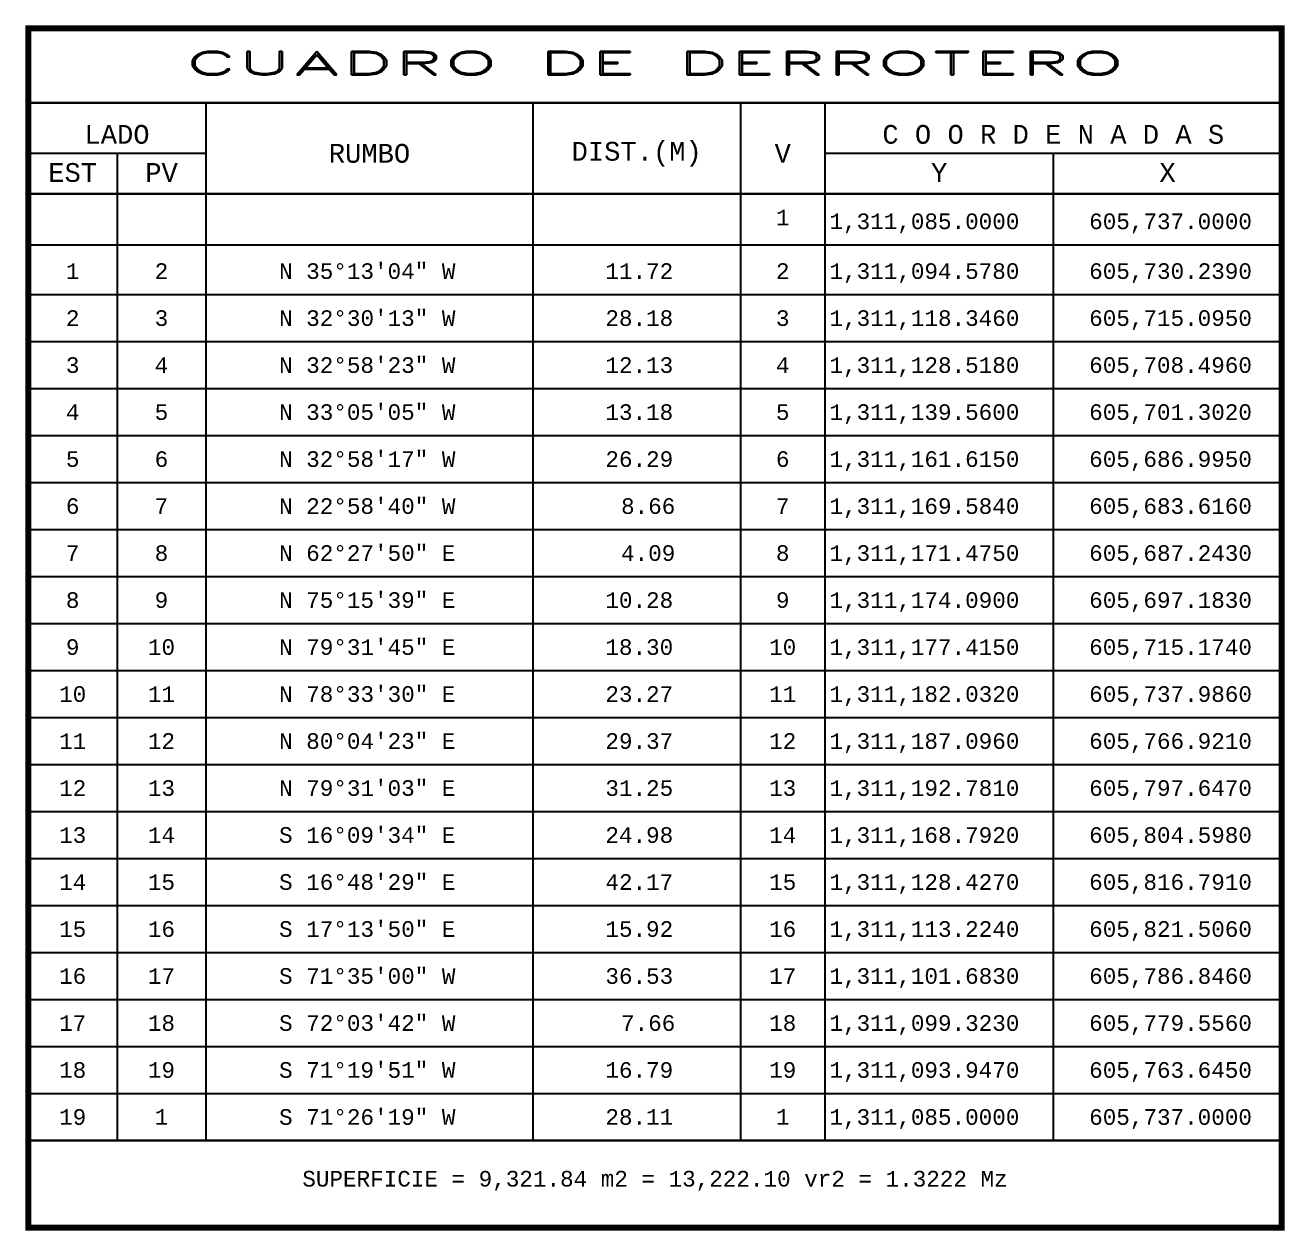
# Model space of a CAD drawing. Header units: millimetres. Extents: x 603916 to 1211550, y 1309898 to 2622648.
# Drawn here: x 604313.7 to 604406.4, y 1311097 to 1311185.8 of the extents above; entities that cross this region are included whole.
import ezdxf
from ezdxf.enums import TextEntityAlignment as Align

# ---------------------------------------------------------------- set-up
doc = ezdxf.new("R2010")
doc.units = ezdxf.units.MM
for name, color, linetype in [('CVL_CUADCON', 1, 'Continuous'), ('CVL_CUADCON_LIN', 8, 'Continuous'), ('CVL_CUADCON_TIT', 1, 'Continuous'), ('CVL_CUADCON_TX', 2, 'Continuous')]:
    doc.layers.add(name, color=color, linetype=linetype)
doc.styles.add('HUECA1', font='HUECA1.shx')
doc.styles.add('MONOTXT4', font='MONOTXT4.shx')

msp = doc.modelspace()

# ---------------------------------------------------------------- linework, layer by layer
at = {"layer": 'CVL_CUADCON', "color": 18, "linetype": 'Continuous', "lineweight": 30, "true_color": 0x000000}
for p, q in [((604327.006, 1311180.047), (604327.006, 1311103.669)), ((604351.068, 1311180.047), (604351.068, 1311103.669)), ((604366.335, 1311180.047), (604366.335, 1311103.669)), ((604372.544, 1311180.047), (604372.544, 1311103.669)), ((604320.471, 1311176.325), (604320.471, 1311103.669)), ((604389.343, 1311176.325), (604389.343, 1311103.669))]:
    msp.add_line(p, q, dxfattribs=at)
at = {"layer": 'CVL_CUADCON', "color": 1, "linetype": 'Continuous', "lineweight": 30, "const_width": 0.461, "flags": 128}
msp.add_lwpolyline([(604313.946, 1311185.522), (604406.143, 1311185.522), (604406.143, 1311097.251), (604313.946, 1311097.251)], close=True, dxfattribs=at)
at = {"layer": 'CVL_CUADCON', "color": 18, "linetype": 'Continuous', "lineweight": 30, "true_color": 0x000000, "const_width": 0.173, "flags": 128}
for points in [[(604313.946, 1311180.047), (604406.143, 1311180.047)], [(604313.946, 1311173.339), (604406.143, 1311173.339)], [(604313.946, 1311103.669), (604406.143, 1311103.669)]]:
    msp.add_lwpolyline(points, dxfattribs=at)
at = {"layer": 'CVL_CUADCON_LIN', "color": 18, "linetype": 'Continuous', "lineweight": 30, "true_color": 0x000000}
for p, q in [((604313.946, 1311176.325), (604327.006, 1311176.325)), ((604372.544, 1311176.325), (604406.143, 1311176.325)), ((604313.946, 1311169.587), (604406.143, 1311169.587)), ((604313.946, 1311165.923), (604406.143, 1311165.923)), ((604313.946, 1311162.465), (604406.143, 1311162.465)), ((604313.946, 1311159.006), (604406.143, 1311159.006)), ((604313.946, 1311155.548), (604406.143, 1311155.548)), ((604313.946, 1311152.089), (604406.143, 1311152.089)), ((604313.946, 1311148.63), (604406.143, 1311148.63)), ((604313.946, 1311145.172), (604406.143, 1311145.172)), ((604313.946, 1311141.713), (604406.143, 1311141.713)), ((604313.946, 1311138.255), (604406.143, 1311138.255)), ((604313.946, 1311134.796), (604406.143, 1311134.796)), ((604313.946, 1311131.338), (604406.143, 1311131.338)), ((604313.946, 1311127.879), (604406.143, 1311127.879)), ((604313.946, 1311124.421), (604406.143, 1311124.421)), ((604313.946, 1311120.962), (604406.143, 1311120.962)), ((604313.946, 1311117.504), (604406.143, 1311117.504)), ((604313.946, 1311114.045), (604406.143, 1311114.045)), ((604313.946, 1311110.586), (604406.143, 1311110.586)), ((604313.946, 1311107.128), (604406.143, 1311107.128)), ((604313.946, 1311103.669), (604406.143, 1311103.669))]:
    msp.add_line(p, q, dxfattribs=at)

# ---------------------------------------------------------------- texts
at = {"layer": 'CVL_CUADCON_TIT', "color": 18, "lineweight": 30, "true_color": 0x000000, "style": 'HUECA1', "width": 2.039863}
msp.add_text('CUADRO DE DERROTERO', height=1.72927, dxfattribs=at).set_placement((604325.474, 1311182.098), (604394.614, 1311182.098), align=Align.FIT)
at = {"layer": 'CVL_CUADCON_TIT', "color": 18, "lineweight": 30, "true_color": 0x000000, "style": 'MONOTXT4'}
for s, height, p in [('LADO', 1.3834, (604320.471, 1311177.027)), ('C O O R D E N A D A S', 1.38342, (604389.342, 1311177.027)), ('EST', 1.3834, (604317.208, 1311174.219)), ('PV', 1.3834, (604323.745, 1311174.219)), ('Y', 1.383, (604380.949, 1311174.219)), ('X', 1.383, (604397.746, 1311174.219))]:
    msp.add_text(s, height=height, dxfattribs=at).set_placement(p, align=Align.CENTER)
for s, height, p in [('DIST.(M)', 1.3834, (604358.699, 1311176.322)), ('RUMBO', 1.3834, (604339.043, 1311176.322)), ('V', 1.383, (604369.444, 1311176.322))]:
    msp.add_text(s, height=height, dxfattribs=at).set_placement(p, align=Align.MIDDLE)
at = {"layer": 'CVL_CUADCON_TX', "color": 18, "lineweight": 30, "true_color": 0x000000, "style": 'MONOTXT4'}
for s, height, p in [('1', 1.153, (604369.439, 1311171.028)), ('1', 1.153, (604317.208, 1311167.076)), ('2', 1.153, (604323.739, 1311167.076)), ('2', 1.153, (604369.439, 1311167.076)), ('2', 1.153, (604317.208, 1311163.617)), ('3', 1.153, (604323.739, 1311163.617)), ('3', 1.153, (604369.439, 1311163.617)), ('3', 1.153, (604317.208, 1311160.159)), ('4', 1.153, (604323.739, 1311160.159)), ('4', 1.153, (604369.439, 1311160.159)), ('4', 1.153, (604317.208, 1311156.7)), ('5', 1.153, (604323.739, 1311156.7)), ('5', 1.153, (604369.439, 1311156.7)), ('5', 1.153, (604317.208, 1311153.242)), ('6', 1.153, (604323.739, 1311153.242)), ('6', 1.153, (604369.439, 1311153.242)), ('6', 1.153, (604317.208, 1311149.783)), ('7', 1.153, (604323.739, 1311149.783)), ('7', 1.153, (604369.439, 1311149.783)), ('7', 1.153, (604317.208, 1311146.325)), ('8', 1.153, (604323.739, 1311146.325)), ('8', 1.153, (604369.439, 1311146.325)), ('8', 1.153, (604317.208, 1311142.866)), ('9', 1.153, (604323.739, 1311142.866)), ('9', 1.153, (604369.439, 1311142.866)), ('9', 1.153, (604317.208, 1311139.408)), ('10', 1.1528, (604323.739, 1311139.408)), ('10', 1.1528, (604369.439, 1311139.408)), ('10', 1.1528, (604317.208, 1311135.949)), ('11', 1.1528, (604323.739, 1311135.949)), ('11', 1.1528, (604369.439, 1311135.949)), ('11', 1.1528, (604317.208, 1311132.491)), ('12', 1.1528, (604323.739, 1311132.491)), ('12', 1.1528, (604369.439, 1311132.491)), ('12', 1.1528, (604317.208, 1311129.032)), ('13', 1.1528, (604323.739, 1311129.032)), ('13', 1.1528, (604369.439, 1311129.032)), ('13', 1.1528, (604317.208, 1311125.573)), ('14', 1.1528, (604323.739, 1311125.573)), ('14', 1.1528, (604369.439, 1311125.573)), ('14', 1.1528, (604317.208, 1311122.115)), ('15', 1.1528, (604323.739, 1311122.115)), ('15', 1.1528, (604369.439, 1311122.115)), ('15', 1.1528, (604317.208, 1311118.656)), ('16', 1.1528, (604323.739, 1311118.656)), ('16', 1.1528, (604369.439, 1311118.656)), ('16', 1.1528, (604317.208, 1311115.198)), ('17', 1.1528, (604323.739, 1311115.198)), ('17', 1.1528, (604369.439, 1311115.198)), ('17', 1.1528, (604317.208, 1311111.739)), ('18', 1.1528, (604323.739, 1311111.739)), ('18', 1.1528, (604369.439, 1311111.739)), ('18', 1.1528, (604317.208, 1311108.281)), ('19', 1.1528, (604323.739, 1311108.281)), ('19', 1.1528, (604369.439, 1311108.281)), ('19', 1.1528, (604317.208, 1311104.822)), ('1', 1.153, (604323.739, 1311104.822)), ('1', 1.153, (604369.439, 1311104.822))]:
    msp.add_text(s, height=height, dxfattribs=at).set_placement(p, align=Align.CENTER)
for s, height, p in [('1,311,085.0000', 1.15285, (604372.879, 1311170.74)), ('605,737.0000', 1.15285, (604391.982, 1311170.74)), ('N 35%%D13\'04" W', 1.15285, (604332.391, 1311167.076)), ('11.72', 1.1528, (604356.394, 1311167.076)), ('1,311,094.5780', 1.15285, (604372.879, 1311167.076)), ('605,730.2390', 1.15285, (604391.982, 1311167.076)), ('N 32%%D30\'13" W', 1.15285, (604332.391, 1311163.617)), ('28.18', 1.1528, (604356.394, 1311163.617)), ('1,311,118.3460', 1.15285, (604372.879, 1311163.617)), ('605,715.0950', 1.15285, (604391.982, 1311163.617)), ('N 32%%D58\'23" W', 1.15285, (604332.391, 1311160.159)), ('12.13', 1.1528, (604356.394, 1311160.159)), ('1,311,128.5180', 1.15285, (604372.879, 1311160.159)), ('605,708.4960', 1.15285, (604391.982, 1311160.159)), ('N 33%%D05\'05" W', 1.15285, (604332.391, 1311156.7)), ('13.18', 1.1528, (604356.394, 1311156.7)), ('1,311,139.5600', 1.15285, (604372.879, 1311156.7)), ('605,701.3020', 1.15285, (604391.982, 1311156.7)), ('N 32%%D58\'17" W', 1.15285, (604332.391, 1311153.242)), ('26.29', 1.1528, (604356.394, 1311153.242)), ('1,311,161.6150', 1.15285, (604372.879, 1311153.242)), ('605,686.9950', 1.15285, (604391.982, 1311153.242)), ('N 22%%D58\'40" W', 1.15285, (604332.391, 1311149.783)), ('8.66', 1.1528, (604357.547, 1311149.783)), ('1,311,169.5840', 1.15285, (604372.879, 1311149.783)), ('605,683.6160', 1.15285, (604391.982, 1311149.783)), ('N 62%%D27\'50" E', 1.15285, (604332.391, 1311146.325)), ('4.09', 1.1528, (604357.547, 1311146.325)), ('1,311,171.4750', 1.15285, (604372.879, 1311146.325)), ('605,687.2430', 1.15285, (604391.982, 1311146.325)), ('N 75%%D15\'39" E', 1.15285, (604332.391, 1311142.866)), ('10.28', 1.1528, (604356.394, 1311142.866)), ('1,311,174.0900', 1.15285, (604372.879, 1311142.866)), ('605,697.1830', 1.15285, (604391.982, 1311142.866)), ('N 79%%D31\'45" E', 1.15285, (604332.391, 1311139.408)), ('18.30', 1.1528, (604356.394, 1311139.408)), ('1,311,177.4150', 1.15285, (604372.879, 1311139.408)), ('605,715.1740', 1.15285, (604391.982, 1311139.408)), ('N 78%%D33\'30" E', 1.15285, (604332.391, 1311135.949)), ('23.27', 1.1528, (604356.394, 1311135.949)), ('1,311,182.0320', 1.15285, (604372.879, 1311135.949)), ('605,737.9860', 1.15285, (604391.982, 1311135.949)), ('N 80%%D04\'23" E', 1.15285, (604332.391, 1311132.491)), ('29.37', 1.1528, (604356.394, 1311132.491)), ('1,311,187.0960', 1.15285, (604372.879, 1311132.491)), ('605,766.9210', 1.15285, (604391.982, 1311132.491)), ('N 79%%D31\'03" E', 1.15285, (604332.391, 1311129.032)), ('31.25', 1.1528, (604356.394, 1311129.032)), ('1,311,192.7810', 1.15285, (604372.879, 1311129.032)), ('605,797.6470', 1.15285, (604391.982, 1311129.032)), ('S 16%%D09\'34" E', 1.15285, (604332.391, 1311125.573)), ('24.98', 1.1528, (604356.394, 1311125.573)), ('1,311,168.7920', 1.15285, (604372.879, 1311125.573)), ('605,804.5980', 1.15285, (604391.982, 1311125.573)), ('S 16%%D48\'29" E', 1.15285, (604332.391, 1311122.115)), ('42.17', 1.1528, (604356.394, 1311122.115)), ('1,311,128.4270', 1.15285, (604372.879, 1311122.115)), ('605,816.7910', 1.15285, (604391.982, 1311122.115)), ('S 17%%D13\'50" E', 1.15285, (604332.391, 1311118.656)), ('15.92', 1.1528, (604356.394, 1311118.656)), ('1,311,113.2240', 1.15285, (604372.879, 1311118.656)), ('605,821.5060', 1.15285, (604391.982, 1311118.656)), ('S 71%%D35\'00" W', 1.15285, (604332.391, 1311115.198)), ('36.53', 1.1528, (604356.394, 1311115.198)), ('1,311,101.6830', 1.15285, (604372.879, 1311115.198)), ('605,786.8460', 1.15285, (604391.982, 1311115.198)), ('S 72%%D03\'42" W', 1.15285, (604332.391, 1311111.739)), ('7.66', 1.1528, (604357.547, 1311111.739)), ('1,311,099.3230', 1.15285, (604372.879, 1311111.739)), ('605,779.5560', 1.15285, (604391.982, 1311111.739)), ('S 71%%D19\'51" W', 1.15285, (604332.391, 1311108.281)), ('16.79', 1.1528, (604356.394, 1311108.281)), ('1,311,093.9470', 1.15285, (604372.879, 1311108.281)), ('605,763.6450', 1.15285, (604391.982, 1311108.281)), ('S 71%%D26\'19" W', 1.15285, (604332.391, 1311104.822)), ('28.11', 1.1528, (604356.394, 1311104.822)), ('1,311,085.0000', 1.15285, (604372.879, 1311104.822)), ('605,737.0000', 1.15285, (604391.982, 1311104.822))]:
    msp.add_text(s, height=height, dxfattribs=at).set_placement(p)
msp.add_text('SUPERFICIE = 9,321.84 m2 = 13,222.10 vr2 = 1.3222 Mz', height=1.15285, dxfattribs=at).set_placement((604360.044, 1311100.71), align=Align.MIDDLE)

doc.saveas('drawing.dxf')
